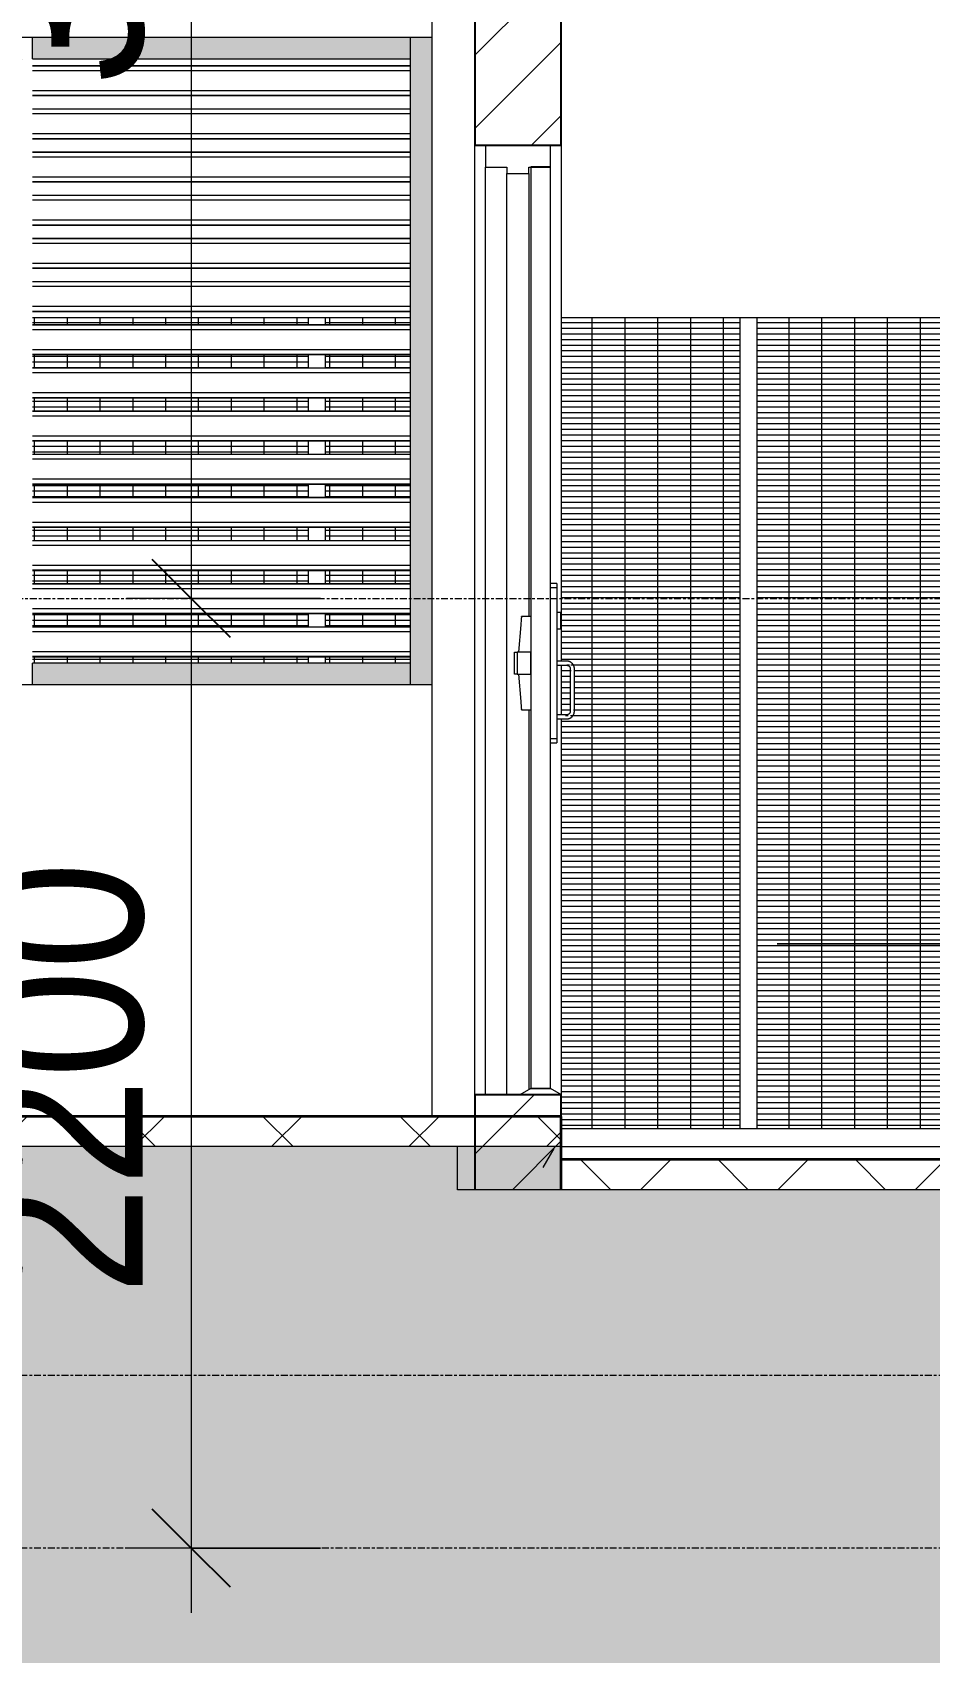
# Model space of a CAD drawing. Header units: millimetres. Extents: x 1240 to 198004, y -7796 to 35300.
# Drawn here: x 13163 to 15242, y -242 to 3511 of the extents above; entities that cross this region are included whole.
import ezdxf

# ---------------------------------------------------------------- set-up
doc = ezdxf.new("R2010")
doc.units = ezdxf.units.MM
doc.linetypes.add('Centre', pattern=[31.75, 6.35, -4.7625, 15.875, -4.7625])
doc.linetypes.add('Dash', pattern=[6, 3, -3])
for name, color, linetype, lineweight in [('A-ANNO-DIMS', 211, 'Continuous', 9), ('A-ANNO-DIMS-150', 211, 'Continuous', 9), ('A-DETL-GENF-3', 9, 'Continuous', 9), ('A-DETL-THIN', 151, 'Continuous', 9), ('A-DOOR', 31, 'Continuous', 9), ('A-DOOR-1', 31, 'Continuous', 18), ('A-DOOR-FRAM', 31, 'Continuous', 9), ('A-DOOR-FRAM-1', 31, 'Continuous', 18), ('A-FLOR-3', 192, 'Continuous', 35), ('A-FLOR-HRAL', 11, 'Continuous', 9), ('A-FLOR-LEVL-2', 51, 'Centre', 9), ('A-FLOR-MCUT', 51, 'Continuous', 9), ('A-FLOR-PATT-3', 8, 'Continuous', 9), ('A-GLAZ-CWMG', 51, 'Continuous', 9), ('A-WALL', 113, 'Continuous', 9), ('A-WALL-1', 113, 'Continuous', 25), ('A-WALL-PATT-4', 111, 'Continuous', 9), ('C-PRKG', 70, 'Continuous', 9), ('C-PRKG-HDLN', 70, 'Dash', 9), ('S-COLS', 52, 'Continuous', 9)]:
    doc.layers.add(name, color=color, linetype=linetype, lineweight=lineweight)
doc.styles.add('UTM Avo', font='', dxfattribs={"width": 0.9, "height": 375})
doc.styles.get('UTM Avo').set_extended_font_data('UTM Avo')
doc.dimstyles.new('1_Dim_chi_tiet_2_5', dxfattribs={"dimscale": 304.8, "dimtxt": 374.737856, "dimasz": 0.590551, "dimexe": 0.492126, "dimexo": 0.0625, "dimgap": 0.049213, "dimtad": 1, "dimdec": 0, "dimrnd": 5, "dimzin": 0, "dimdsep": 46, "dimtxsty": 'UTM Avo', "dimblk1": 'OBLIQUE', "dimblk2": 'OBLIQUE', "dimsah": 1, "dimcen": 0.09, "dimdle": 0.492126, "dimazin": 0, "dimtfac": 1, "dimtdec": 4, "dimtix": 1, "dimtmove": 0, "dimatfit": 3, "dimfxl": 0.984252, "dimfxlon": 1, "dimtvp": 1, "dimtolj": 1, "dimtzin": 0, "dimarcsym": 2})
pattern_1 = [(45, (377.74, 0), (-159.099, 159.099), []), (135, (377.74, 0), (-159.099, -159.099), [])]

# ---------------------------------------------------------------- blocks, each defined once
blk = doc.blocks.new('BAI XE PCCC - BAI XE PCCC-V44-TKCS_MẶT ĐỨNG NỘI KHU 1')
at = {"layer": 'C-PRKG'}
for p, q in [((20888.2, 1400), (14888.2, 1400)), ((14888.2, 1400), (20888.2, 1400))]:
    blk.add_line(p, q, dxfattribs=at)
at = {"layer": 'C-PRKG-HDLN'}
blk.add_line((20888.2, 1400), (14888.2, 1400), dxfattribs=at)
blk.add_line((20888.2, 1400), (14888.2, 1400), dxfattribs=at)
blk = doc.blocks.new('NBS_CLDPhysicalSecuritySystems_MtlMeshPnlFncngSym_CLDModsecSecurusS3_InfillPanel - NBS_CLDPhysicalSecuritySystems_MtlMeshPnlFncngSym_CLDModsecSecurusS2_InfillPanel-V128-TKCS_MẶT ĐỨNG NỘI KHU 1')
at = {"layer": 'A-FLOR-HRAL'}
h = blk.add_hatch(dxfattribs=at)
h.set_pattern_fill('FP_15', color=256, style=0, pattern_type=2)
h.set_pattern_definition([(0, (16056.337, 850), (0, 13), []), (90, (16056.34, 850), (-76, 5e-15), [])])
h.paths.add_polyline_path([(15897.2, 971), (16056.3, 971), (16056.3, 2850), (15842.3, 2850), (15842.3, 971)])
h.paths.add_polyline_path([(14928.5, 971), (15802.3, 971), (15802.3, 2850), (14842.3, 2850), (14842.3, 971)])
h.paths.add_polyline_path([(14388.2, 971), (14802.3, 971), (14802.3, 2850), (14388.2, 2850), (14388.2, 2054.3), (14401.3, 2053), (14401.3, 2051.2), (14412, 2045.1), (14417, 2037.3), (14418.7, 2037.3), (14417, 1938.5), (14415.2, 1938.5), (14409.5, 1928), (14401.3, 1922.8), (14401.3, 1921.5), (14388.2, 1921.5), (14388.2, 1000)])
h.paths.add_polyline_path([(14401.3, 1927), (14410.3, 1932.4), (14411.1, 1938.5), (14409.4, 1938.5), (14411.1, 2037.3), (14412.8, 2037.3), (14407.4, 2046.3), (14401.3, 2047), (14401.3, 2045.7), (14388.2, 2045.4), (14388.2, 1930.1), (14401.3, 1928.7), (14401.3, 1927.9)])
h.paths.add_polyline_path([(13163.2, 2050), (13802.3, 2050), (13802.3, 2064.8), (13163.2, 2064.8)])
h.paths.add_polyline_path([(12506.6, 2050), (12802.3, 2050), (12802.3, 2064.8), (12256.3, 2064.8), (12256.3, 2050)])
h.paths.add_polyline_path([(14038.2, 2050), (14038.2, 2064.8), (13842.3, 2064.8), (13842.3, 2050)])
h.paths.add_polyline_path([(13113.2, 2050), (13113.2, 2064.8), (12842.3, 2064.8), (12842.3, 2050)])
h.paths.add_polyline_path([(13475.3, 2134.3), (13802.3, 2134.3), (13802.3, 2164.8), (13163.2, 2164.8), (13163.2, 2134.3)])
h.paths.add_polyline_path([(14038.2, 2134.3), (14038.2, 2164.8), (13842.3, 2164.8), (13842.3, 2134.3)])
h.paths.add_polyline_path([(13113.2, 2134.3), (13113.2, 2164.8), (12842.3, 2164.8), (12842.3, 2134.3)])
h.paths.add_polyline_path([(12506.6, 2134.3), (12802.3, 2134.3), (12802.3, 2164.8), (12256.3, 2164.8), (12256.3, 2134.3)])
h.paths.add_polyline_path([(13475.3, 2234.3), (13802.3, 2234.3), (13802.3, 2264.8), (13163.2, 2264.8), (13163.2, 2234.3)])
h.paths.add_polyline_path([(12256.3, 2234.3), (12802.3, 2234.3), (12802.3, 2264.8), (12256.3, 2264.8)])
h.paths.add_polyline_path([(13842.3, 2234.3), (14038.2, 2234.3), (14038.2, 2264.8), (13842.3, 2264.8)])
h.paths.add_polyline_path([(13113.2, 2234.3), (13113.2, 2264.8), (12842.3, 2264.8), (12842.3, 2234.3)])
h.paths.add_polyline_path([(13802.3, 2334.3), (13802.3, 2364.8), (13163.2, 2364.8), (13163.2, 2334.3), (13798.2, 2334.3)])
h.paths.add_polyline_path([(12802.3, 2334.3), (12802.3, 2364.8), (12256.3, 2364.8), (12256.3, 2334.3), (12506.6, 2334.3)])
h.paths.add_polyline_path([(13113.2, 2334.3), (13113.2, 2364.8), (12842.3, 2364.8), (12842.3, 2334.3)])
h.paths.add_polyline_path([(14038.2, 2334.3), (14038.2, 2364.8), (13842.3, 2364.8), (13842.3, 2334.3), (13959.7, 2334.3)])
h.paths.add_polyline_path([(13798.2, 2434.3), (13802.3, 2434.3), (13802.3, 2464.8), (13163.2, 2464.8), (13163.2, 2434.3), (13475.3, 2434.3)])
h.paths.add_polyline_path([(12802.3, 2434.3), (12802.3, 2464.8), (12256.3, 2464.8), (12256.3, 2434.3), (12506.6, 2434.3)])
h.paths.add_polyline_path([(13842.3, 2434.3), (14038.2, 2434.3), (14038.2, 2464.8), (13842.3, 2464.8)])
h.paths.add_polyline_path([(12842.3, 2434.3), (13113.2, 2434.3), (13113.2, 2464.8), (12842.3, 2464.8)])
h.paths.add_polyline_path([(12802.3, 2534.3), (12802.3, 2564.8), (12256.3, 2564.8), (12256.3, 2534.3), (12506.6, 2534.3)])
h.paths.add_polyline_path([(13798.2, 2534.3), (13802.3, 2534.3), (13802.3, 2564.8), (13163.2, 2564.8), (13163.2, 2534.3), (13475.3, 2534.3)])
h.paths.add_polyline_path([(12842.3, 2534.3), (13113.2, 2534.3), (13113.2, 2564.8), (12842.3, 2564.8)])
h.paths.add_polyline_path([(14038.2, 2534.3), (14038.2, 2564.8), (13842.3, 2564.8), (13842.3, 2534.3), (13959.7, 2534.3)])
h.paths.add_polyline_path([(13798.2, 2634.3), (13802.3, 2634.3), (13802.3, 2664.8), (13163.2, 2664.8), (13163.2, 2634.3), (13475.3, 2634.3)])
h.paths.add_polyline_path([(12802.3, 2634.3), (12802.3, 2664.8), (12256.3, 2664.8), (12256.3, 2634.3), (12506.6, 2634.3)])
h.paths.add_polyline_path([(13842.3, 2634.3), (14038.2, 2634.3), (14038.2, 2664.8), (13842.3, 2664.8)])
h.paths.add_polyline_path([(13113.2, 2634.3), (13113.2, 2664.8), (12842.3, 2664.8), (12842.3, 2634.3)])
h.paths.add_polyline_path([(13798.2, 2734.3), (13802.3, 2734.3), (13802.3, 2764.8), (13163.2, 2764.8), (13163.2, 2734.3), (13475.3, 2734.3)])
h.paths.add_polyline_path([(12506.6, 2734.3), (12802.3, 2734.3), (12802.3, 2764.8), (12256.3, 2764.8), (12256.3, 2734.3)])
h.paths.add_polyline_path([(13113.2, 2734.3), (13113.2, 2764.8), (12842.3, 2764.8), (12842.3, 2734.3)])
h.paths.add_polyline_path([(13842.3, 2734.3), (14038.2, 2734.3), (14038.2, 2764.8), (13842.3, 2764.8)])
h.paths.add_polyline_path([(12506.6, 2834.3), (12802.3, 2834.3), (12802.3, 2850), (12256.3, 2850), (12256.3, 2834.3)])
h.paths.add_polyline_path([(14038.2, 2834.3), (14038.2, 2850), (13842.3, 2850), (13842.3, 2834.3), (13959.7, 2834.3)])
h.paths.add_polyline_path([(12842.3, 2834.3), (13113.2, 2834.3), (13113.2, 2850), (12842.3, 2850)])
h.paths.add_polyline_path([(13802.3, 2834.3), (13802.3, 2850), (13163.2, 2850), (13163.2, 2834.3), (13798.2, 2834.3)])
for p, q in [((12802.5, 2850), (12256.3, 2850)), ((12802.3, 2850), (12802.3, 2834.2)), ((12806.3, 2850), (12802.3, 2850)), ((12838.3, 2850), (12806.3, 2850)), ((12842.3, 2850), (12838.3, 2850)), ((13113.2, 2850), (12842.2, 2850)), ((12842.3, 2834.2), (12842.3, 2850)), ((13802.5, 2850), (13163.2, 2850)), ((13802.3, 2850), (13802.3, 2834.2)), ((13806.3, 2850), (13802.3, 2850)), ((13838.3, 2850), (13806.3, 2850)), ((13842.3, 2850), (13838.3, 2850)), ((14038.2, 2850), (13842.2, 2850)), ((13842.3, 2834.2), (13842.3, 2850)), ((14802.5, 2850), (14388.2, 2850)), ((14802.3, 2850), (14802.3, 971)), ((14806.3, 2850), (14802.3, 2850)), ((14838.3, 2850), (14806.3, 2850)), ((14842.3, 2850), (14838.3, 2850)), ((15802.5, 2850), (14842.2, 2850)), ((14842.3, 971), (14842.3, 2850)), ((15802.3, 2850), (15802.3, 971)), ((15806.3, 2850), (15802.3, 2850)), ((15838.3, 2850), (15806.3, 2850)), ((15842.3, 2850), (15838.3, 2850)), ((16056.3, 2850), (15842.2, 2850)), ((15842.3, 971), (15842.3, 2850)), ((12802.3, 2764.8), (12802.3, 2734.2)), ((12842.3, 2734.2), (12842.3, 2764.8)), ((13802.3, 2764.8), (13802.3, 2734.2)), ((13842.3, 2734.2), (13842.3, 2764.8)), ((12802.3, 2664.8), (12802.3, 2634.2)), ((12842.3, 2634.2), (12842.3, 2664.8)), ((13802.3, 2664.8), (13802.3, 2634.2)), ((13842.3, 2634.2), (13842.3, 2664.8)), ((12802.3, 2564.8), (12802.3, 2534.2)), ((12842.3, 2534.2), (12842.3, 2564.8)), ((13802.3, 2564.8), (13802.3, 2534.2)), ((13842.3, 2534.2), (13842.3, 2564.8)), ((12802.3, 2464.8), (12802.3, 2434.2)), ((12842.3, 2434.2), (12842.3, 2464.8)), ((13802.3, 2464.8), (13802.3, 2434.2)), ((13842.3, 2434.2), (13842.3, 2464.8)), ((12802.3, 2364.8), (12802.3, 2334.2)), ((12842.3, 2334.2), (12842.3, 2364.8)), ((13802.3, 2364.8), (13802.3, 2334.2)), ((13842.3, 2334.2), (13842.3, 2364.8)), ((12802.3, 2264.8), (12802.3, 2234.2)), ((12842.3, 2234.2), (12842.3, 2264.8)), ((13802.3, 2264.8), (13802.3, 2234.2)), ((13842.3, 2234.2), (13842.3, 2264.8)), ((12802.3, 2164.8), (12802.3, 2134.2)), ((12842.3, 2134.2), (12842.3, 2164.8)), ((13802.3, 2164.8), (13802.3, 2134.2)), ((13842.3, 2134.2), (13842.3, 2164.8)), ((12802.3, 2064.8), (12802.3, 2050)), ((12842.3, 2050), (12842.3, 2064.8)), ((13802.3, 2064.8), (13802.3, 2050)), ((13842.3, 2050), (13842.3, 2064.8)), ((16056.3, 971), (14388.2, 971)), ((14806.3, 971), (14802.5, 971)), ((14838.3, 971), (14806.3, 971)), ((14842.2, 971), (14838.3, 971)), ((15806.3, 971), (15802.5, 971)), ((15838.3, 971), (15806.3, 971)), ((15842.2, 971), (15838.3, 971)), ((14388.2, 930), (16056.3, 930))]:
    blk.add_line(p, q, dxfattribs=at)
blk = doc.blocks.new('FD_06 - FD_06_EI60-1600x2200_CỬA ĐI 02 CÁNH PANEL THÉP-602137-TKCS_MẶT ĐỨNG NỘI KHU 1')
at = {"layer": 'A-DOOR'}
for p, q in [((14378.2, 2234.4), (14363.2, 2234.4)), ((14363.2, 2225), (14378.2, 2225)), ((14378.2, 2234.4), (14378.2, 2225)), ((14378.2, 2225), (14378.2, 1875)), ((14296.1, 2157.5), (14296.2, 2158)), ((14296.2, 2158), (14296.1, 2157.5)), ((14296.1, 2157.5), (14296.2, 2158)), ((14318.2, 2158), (14296.2, 2158)), ((14318.2, 2158), (14296.2, 2158)), ((14387, 2167.8), (14378.2, 2167.8)), ((14387, 2167.2), (14387, 2148.8)), ((14387, 2148.8), (14387, 2130.4)), ((14294.7, 2138.9), (14289.7, 2075.4)), ((14378.2, 2129.8), (14387, 2129.8)), ((14280.1, 2024.6), (14280.1, 2075.4)), ((14280.1, 2075.4), (14286.5, 2075.4)), ((14286.5, 2075.4), (14286.5, 2024.6)), ((14318.2, 2075.4), (14286.5, 2075.4)), ((14318.2, 2024.6), (14318.2, 2075.4)), ((14401.3, 2054.8), (14378.2, 2054.8)), ((14401.3, 2054.8), (14378.2, 2054.8)), ((14378.2, 2045.2), (14401.3, 2045.2)), ((14378.2, 2045.2), (14401.3, 2045.2)), ((14409.3, 2037.3), (14409.3, 1938.5)), ((14409.3, 2037.3), (14409.3, 1938.5)), ((14418.8, 1938.5), (14418.8, 2037.3)), ((14418.8, 1938.5), (14418.8, 2037.3)), ((14286.5, 2024.6), (14280.1, 2024.6)), ((14286.5, 2024.6), (14318.2, 2024.6)), ((14289.7, 2024.6), (14294.7, 1961.1)), ((14296.2, 1942.1), (14296.1, 1942.5)), ((14296.1, 1942.5), (14296.2, 1942.1)), ((14296.2, 1942.1), (14296.1, 1942.5)), ((14296.2, 1942.1), (14318.2, 1942.1)), ((14296.2, 1942.1), (14318.2, 1942.1)), ((14401.3, 1930.6), (14378.2, 1930.6)), ((14401.3, 1930.6), (14378.2, 1930.6)), ((14378.2, 1921), (14401.3, 1921)), ((14378.2, 1921), (14401.3, 1921)), ((14378.2, 1875), (14363.2, 1875)), ((14363.2, 1865.6), (14378.2, 1865.6)), ((14378.2, 1875), (14378.2, 1865.6)), ((14318.2, 1065), (14292.8, 1050)), ((14363.2, 1065), (14318.2, 1065)), ((14388.6, 1050), (14363.2, 1065)), ((14292.8, 1050), (14388.6, 1050))]:
    blk.add_line(p, q, dxfattribs=at)
at = {"layer": 'A-DOOR', "flags": 128}
for points in [[(14296.2, 2158), (14296.1, 2157.5), (14296, 2156.1), (14295.8, 2153.8), (14295.6, 2150.8), (14295.3, 2147.2), (14295, 2143.1), (14294.7, 2138.9)], [(14418.8, 2037.3), (14418.8, 2038), (14418.7, 2038.7), (14418.7, 2039.4), (14418.6, 2040.1), (14418.4, 2040.8), (14418.3, 2041.5), (14418.1, 2042.1), (14417.9, 2042.8), (14417.7, 2043.5), (14417.4, 2044.1), (14417.1, 2044.7), (14416.8, 2045.4), (14416.5, 2046), (14416.1, 2046.6), (14415.7, 2047.2), (14415.3, 2047.7), (14414.9, 2048.3), (14414.5, 2048.8), (14414, 2049.3), (14413.5, 2049.8), (14413, 2050.3), (14412.5, 2050.8), (14411.9, 2051.2), (14411.3, 2051.6), (14410.8, 2052), (14410.2, 2052.4), (14409.6, 2052.7), (14408.9, 2053), (14408.3, 2053.3), (14407.7, 2053.6), (14407, 2053.8), (14406.3, 2054), (14405.7, 2054.2), (14405, 2054.4), (14404.3, 2054.5), (14403.6, 2054.6), (14402.9, 2054.7), (14402.2, 2054.7), (14401.5, 2054.8), (14401.3, 2054.8)], [(14418.8, 2037.3), (14418.8, 2038), (14418.7, 2038.7), (14418.7, 2039.4), (14418.6, 2040.1), (14418.4, 2040.8), (14418.3, 2041.5), (14418.1, 2042.1), (14417.9, 2042.8), (14417.7, 2043.5), (14417.4, 2044.1), (14417.1, 2044.7), (14416.8, 2045.4), (14416.5, 2046), (14416.1, 2046.6), (14415.7, 2047.2), (14415.3, 2047.7), (14414.9, 2048.3), (14414.5, 2048.8), (14414, 2049.3), (14413.5, 2049.8), (14413, 2050.3), (14412.5, 2050.8), (14411.9, 2051.2), (14411.3, 2051.6), (14410.8, 2052), (14410.2, 2052.4), (14409.6, 2052.7), (14408.9, 2053), (14408.3, 2053.3), (14407.7, 2053.6), (14407, 2053.8), (14406.3, 2054), (14405.7, 2054.2), (14405, 2054.4), (14404.3, 2054.5), (14403.6, 2054.6), (14402.9, 2054.7), (14402.2, 2054.7), (14401.5, 2054.8), (14401.3, 2054.8)], [(14401.3, 2045.2), (14401.6, 2045.2), (14402, 2045.2), (14402.3, 2045.2), (14402.6, 2045.1), (14402.9, 2045.1), (14403.2, 2045), (14403.5, 2044.9), (14403.8, 2044.8), (14404.1, 2044.7), (14404.4, 2044.6), (14404.7, 2044.5), (14405, 2044.3), (14405.3, 2044.2), (14405.5, 2044), (14405.8, 2043.9), (14406.1, 2043.7), (14406.3, 2043.5), (14406.6, 2043.3), (14406.8, 2043.1), (14407, 2042.8), (14407.2, 2042.6), (14407.4, 2042.4), (14407.6, 2042.1), (14407.8, 2041.9), (14408, 2041.6), (14408.2, 2041.3), (14408.3, 2041), (14408.5, 2040.8), (14408.6, 2040.5), (14408.7, 2040.2), (14408.8, 2039.9), (14408.9, 2039.6), (14409, 2039.3), (14409.1, 2039), (14409.2, 2038.6), (14409.2, 2038.3), (14409.2, 2038), (14409.3, 2037.7), (14409.3, 2037.4), (14409.3, 2037.3)], [(14401.3, 2045.2), (14401.6, 2045.2), (14402, 2045.2), (14402.3, 2045.2), (14402.6, 2045.1), (14402.9, 2045.1), (14403.2, 2045), (14403.5, 2044.9), (14403.8, 2044.8), (14404.1, 2044.7), (14404.4, 2044.6), (14404.7, 2044.5), (14405, 2044.3), (14405.3, 2044.2), (14405.5, 2044), (14405.8, 2043.9), (14406.1, 2043.7), (14406.3, 2043.5), (14406.6, 2043.3), (14406.8, 2043.1), (14407, 2042.8), (14407.2, 2042.6), (14407.4, 2042.4), (14407.6, 2042.1), (14407.8, 2041.9), (14408, 2041.6), (14408.2, 2041.3), (14408.3, 2041), (14408.5, 2040.8), (14408.6, 2040.5), (14408.7, 2040.2), (14408.8, 2039.9), (14408.9, 2039.6), (14409, 2039.3), (14409.1, 2039), (14409.2, 2038.6), (14409.2, 2038.3), (14409.2, 2038), (14409.3, 2037.7), (14409.3, 2037.4), (14409.3, 2037.3)], [(14294.7, 1961.1), (14295, 1956.9), (14295.3, 1952.8), (14295.6, 1949.2), (14295.8, 1946.2), (14296, 1943.9), (14296.1, 1942.5), (14296.2, 1942.1)], [(14409.3, 1938.5), (14409.3, 1938.2), (14409.2, 1937.9), (14409.2, 1937.5), (14409.2, 1937.2), (14409.1, 1936.9), (14409, 1936.6), (14409, 1936.3), (14408.9, 1936), (14408.8, 1935.7), (14408.6, 1935.4), (14408.5, 1935.1), (14408.4, 1934.8), (14408.2, 1934.6), (14408.1, 1934.3), (14407.9, 1934), (14407.7, 1933.8), (14407.5, 1933.5), (14407.3, 1933.3), (14407.1, 1933), (14406.9, 1932.8), (14406.6, 1932.6), (14406.4, 1932.4), (14406.1, 1932.2), (14405.9, 1932), (14405.6, 1931.8), (14405.3, 1931.7), (14405.1, 1931.5), (14404.8, 1931.4), (14404.5, 1931.2), (14404.2, 1931.1), (14403.9, 1931), (14403.6, 1930.9), (14403.3, 1930.8), (14403, 1930.7), (14402.7, 1930.7), (14402.4, 1930.6), (14402, 1930.6), (14401.7, 1930.6), (14401.4, 1930.6), (14401.3, 1930.6)], [(14401.3, 1921), (14402, 1921.1), (14402.7, 1921.1), (14403.4, 1921.2), (14404.1, 1921.3), (14404.8, 1921.4), (14405.5, 1921.5), (14406.2, 1921.7), (14406.8, 1921.9), (14407.5, 1922.2), (14408.1, 1922.4), (14408.8, 1922.7), (14409.4, 1923), (14410, 1923.3), (14410.6, 1923.7), (14411.2, 1924.1), (14411.8, 1924.5), (14412.3, 1924.9), (14412.8, 1925.4), (14413.4, 1925.8), (14413.9, 1926.3), (14414.3, 1926.8), (14414.8, 1927.4), (14415.2, 1927.9), (14415.6, 1928.5), (14416, 1929.1), (14416.4, 1929.7), (14416.7, 1930.3), (14417, 1930.9), (14417.3, 1931.5), (14417.6, 1932.2), (14417.8, 1932.8), (14418.1, 1933.5), (14418.2, 1934.2), (14418.4, 1934.8), (14418.5, 1935.5), (14418.6, 1936.2), (14418.7, 1936.9), (14418.8, 1937.6), (14418.8, 1938.3), (14418.8, 1938.5)], [(14409.3, 1938.5), (14409.3, 1938.2), (14409.2, 1937.9), (14409.2, 1937.5), (14409.2, 1937.2), (14409.1, 1936.9), (14409, 1936.6), (14409, 1936.3), (14408.9, 1936), (14408.8, 1935.7), (14408.6, 1935.4), (14408.5, 1935.1), (14408.4, 1934.8), (14408.2, 1934.6), (14408.1, 1934.3), (14407.9, 1934), (14407.7, 1933.8), (14407.5, 1933.5), (14407.3, 1933.3), (14407.1, 1933), (14406.9, 1932.8), (14406.6, 1932.6), (14406.4, 1932.4), (14406.1, 1932.2), (14405.9, 1932), (14405.6, 1931.8), (14405.3, 1931.7), (14405.1, 1931.5), (14404.8, 1931.4), (14404.5, 1931.2), (14404.2, 1931.1), (14403.9, 1931), (14403.6, 1930.9), (14403.3, 1930.8), (14403, 1930.7), (14402.7, 1930.7), (14402.4, 1930.6), (14402, 1930.6), (14401.7, 1930.6), (14401.4, 1930.6), (14401.3, 1930.6)], [(14401.3, 1921), (14402, 1921.1), (14402.7, 1921.1), (14403.4, 1921.2), (14404.1, 1921.3), (14404.8, 1921.4), (14405.5, 1921.5), (14406.2, 1921.7), (14406.8, 1921.9), (14407.5, 1922.2), (14408.1, 1922.4), (14408.8, 1922.7), (14409.4, 1923), (14410, 1923.3), (14410.6, 1923.7), (14411.2, 1924.1), (14411.8, 1924.5), (14412.3, 1924.9), (14412.8, 1925.4), (14413.4, 1925.8), (14413.9, 1926.3), (14414.3, 1926.8), (14414.8, 1927.4), (14415.2, 1927.9), (14415.6, 1928.5), (14416, 1929.1), (14416.4, 1929.7), (14416.7, 1930.3), (14417, 1930.9), (14417.3, 1931.5), (14417.6, 1932.2), (14417.8, 1932.8), (14418.1, 1933.5), (14418.2, 1934.2), (14418.4, 1934.8), (14418.5, 1935.5), (14418.6, 1936.2), (14418.7, 1936.9), (14418.8, 1937.6), (14418.8, 1938.3), (14418.8, 1938.5)]]:
    blk.add_lwpolyline(points, dxfattribs=at)
at = {"layer": 'A-DOOR-1'}
for p, q in [((14318.2, 3200), (14318.2, 1065)), ((14363.2, 3200), (14318.2, 3200)), ((14363.2, 1065), (14363.2, 3200)), ((14318.2, 1065), (14363.2, 1065))]:
    blk.add_line(p, q, dxfattribs=at)
at = {"layer": 'A-DOOR-FRAM'}
for p, q in [((14213.2, 1050), (14213.2, 3199.2)), ((14262.4, 1050), (14262.4, 3184.1)), ((14313.5, 3184.1), (14313.5, 2157.8)), ((14313.5, 1942.2), (14313.5, 1062.2))]:
    blk.add_line(p, q, dxfattribs=at)
at = {"layer": 'A-DOOR-FRAM-1'}
for p, q in [((14363.2, 3250), (14213.2, 3250)), ((14213.2, 3250), (14213.2, 3199.2)), ((14363.2, 3199.2), (14363.2, 3250)), ((14213.2, 3199.2), (14262.4, 3199.2)), ((14262.4, 3199.2), (14262.4, 3184.1)), ((14313.5, 3184.1), (14313.5, 3199.2)), ((14313.5, 3199.2), (14363.2, 3199.2)), ((14262.4, 3184.1), (14313.5, 3184.1))]:
    blk.add_line(p, q, dxfattribs=at)
blk = doc.blocks.new('Rectangular Mullion - 50 x 100mm-2333346-TKCS_MẶT ĐỨNG NỘI KHU 1')
at = {"layer": 'A-GLAZ-CWMG'}
blk.add_hatch(color=256, dxfattribs=at).paths.add_polyline_path([(13475.3, 3450), (14038.2, 3450), (14038.2, 3500), (13163.2, 3500), (13163.2, 3450)])
for p, q in [((13163.2, 3450), (13163.2, 3500)), ((14038.2, 3500), (14038.2, 3450)), ((13163.2, 3450), (14038.2, 3450))]:
    blk.add_line(p, q, dxfattribs=at)
blk = doc.blocks.new('Rectangular Mullion - 50 x 100mm-2333207-TKCS_MẶT ĐỨNG NỘI KHU 1')
at = {"layer": 'A-GLAZ-CWMG'}
blk.add_hatch(color=256, dxfattribs=at).paths.add_polyline_path([(14088.2, 2000), (14088.2, 2100), (14038.2, 2100), (14038.2, 2000)])
blk.add_line((14038.2, 2100), (14038.2, 2000), dxfattribs=at)
blk = doc.blocks.new('Rectangular Mullion - 50 x 100mm-2333208-TKCS_MẶT ĐỨNG NỘI KHU 1')
at = {"layer": 'A-GLAZ-CWMG'}
blk.add_hatch(color=256, dxfattribs=at).paths.add_polyline_path([(14088.2, 2100), (14088.2, 2200), (14038.2, 2200), (14038.2, 2100)])
blk.add_line((14038.2, 2200), (14038.2, 2100), dxfattribs=at)
blk = doc.blocks.new('Rectangular Mullion - 50 x 100mm-2333209-TKCS_MẶT ĐỨNG NỘI KHU 1')
at = {"layer": 'A-GLAZ-CWMG'}
blk.add_hatch(color=256, dxfattribs=at).paths.add_polyline_path([(14088.2, 3400), (14088.2, 3500), (14038.2, 3500), (14038.2, 3400)])
blk.add_line((14038.2, 3500), (14038.2, 3400), dxfattribs=at)
blk = doc.blocks.new('Rectangular Mullion - 50 x 100mm-2333348-TKCS_MẶT ĐỨNG NỘI KHU 1')
at = {"layer": 'A-GLAZ-CWMG'}
blk.add_hatch(color=256, dxfattribs=at).paths.add_polyline_path([(8238.2, 2000), (9113.2, 2000), (9113.2, 2050), (8238.2, 2050)])
for p, q in [((8238.2, 2000), (8238.2, 2050)), ((9113.2, 2050), (8238.2, 2050)), ((9113.2, 2050), (9113.2, 2000))]:
    blk.add_line(p, q, dxfattribs=at)
blk = doc.blocks.new('Rectangular Mullion - MULLION LA SACH-2333350-TKCS_MẶT ĐỨNG NỘI KHU 1')
at = {"layer": 'A-GLAZ-CWMG'}
for p, q in [((8238.2, 2134.3), (9113.2, 2134.3)), ((8238.2, 2134.2), (9113.2, 2134.2)), ((8238.2, 2123.1), (9113.2, 2123.1)), ((9113.2, 2076.1), (8238.2, 2076.1)), ((8238.2, 2065.9), (9113.2, 2065.9)), ((8238.2, 2065.8), (9113.2, 2065.8)), ((8238.2, 2064.8), (9113.2, 2064.8))]:
    blk.add_line(p, q, dxfattribs=at)
blk = doc.blocks.new('DIMBLOCK22-TKCS_MẶT ĐỨNG NỘI KHU 1')
at = {"layer": 'A-ANNO-DIMS-150', "lineweight": 25}
for p, q in [((13531, 5600), (13441, 5690)), ((13531, 5600), (13621, 5510)), ((13531, 2200), (13441, 2290)), ((13531, 2200), (13621, 2110))]:
    blk.add_line(p, q, dxfattribs=at)
at = {"layer": 'A-ANNO-DIMS-150'}
for p, q in [((13831, 5600), (13381, 5600)), ((13531, 5600), (13531, 2200)), ((13531, 5600), (13831, 5600)), ((13831, 2200), (13381, 2200)), ((13531, 2200), (13831, 2200))]:
    blk.add_line(p, q, dxfattribs=at)
at = {"layer": 'A-ANNO-DIMS-150', "color": 0, "insert": (13043.8, 3386.5), "char_height": 375, "width": 1232.471, "attachment_point": 1, "rotation": 90, "line_spacing_factor": 1.110334, "style": 'UTM Avo'}
blk.add_mtext('3400', dxfattribs=at)
blk = doc.blocks.new('_Oblique')
at = {"color": 0, "linetype": 'ByBlock', "lineweight": -2}
blk.add_line((-0.5, -0.5), (0.5, 0.5), dxfattribs=at)
blk = doc.blocks.new('DIMBLOCK23-TKCS_MẶT ĐỨNG NỘI KHU 1')
at = {"layer": 'A-ANNO-DIMS-150', "lineweight": 25}
for p, q in [((13531, 2200), (13441, 2290)), ((13531, 2200), (13621, 2110)), ((13531, 0), (13441, 90)), ((13531, 0), (13621, -90))]:
    blk.add_line(p, q, dxfattribs=at)
at = {"layer": 'A-ANNO-DIMS-150'}
for p, q in [((13831, 2200), (13381, 2200)), ((13531, 2200), (13531, -150)), ((13531, 2200), (13831, 2200)), ((13831, 0), (13381, 0)), ((13531, 0), (13831, 0))]:
    blk.add_line(p, q, dxfattribs=at)
at = {"layer": 'A-ANNO-DIMS-150', "color": 0, "insert": (13043.8, 586.5), "char_height": 375, "width": 1232.471, "attachment_point": 1, "rotation": 90, "line_spacing_factor": 1.110334, "style": 'UTM Avo'}
blk.add_mtext('2200', dxfattribs=at)

msp = doc.modelspace()

# ---------------------------------------------------------------- hatches: boundary and pattern name
at = {"layer": 'A-DETL-GENF-3'}
h = msp.add_hatch(dxfattribs=at)
h.set_pattern_fill('FP_34', color=256, style=0, pattern_type=2)
h.set_pattern_definition([(0, (377.74, 0), (725.805, 725.805), [725.805, -725.805]), (0, (377.74, 272.2), (725.805, 725.805), [725.805, -725.805]), (0, (377.74, 544.35), (725.805, 725.805), [725.805, -725.805]), (90, (468.5, 635.1), (-725.805, 725.805), [725.805, -725.805]), (90, (740.64, 635.1), (-725.805, 725.805), [725.805, -725.805]), (90, (1012.8, 635.1), (-725.805, 725.805), [725.805, -725.805])])
h.paths.add_polyline_path([(8827.8, -3804.4), (87747, -3804.4), (87747, -201.6), (84415.2, -100), (84118.2, -100), (84118.2, 250), (81718.2, 250), (81718.2, -100), (81418.2, -100), (81418.2, 105.1), (75434.7, 330), (70309.3, 380), (69335.3, 380), (69335.3, 630), (61387.5, 630), (58586.3, 830), (47586.3, 830), (44536.9, 912.9), (44536.9, -2750), (44136.9, -2750), (44136.9, -2350), (40235.6, -2350), (40235.6, -2750), (39835.7, -2750), (39835.7, -2350), (33536.9, -2350), (33536.9, -2750), (33136.9, -2750), (33136.9, -2350), (28636.9, -2350), (28636.9, -2750), (28435.3, -2750), (28435.3, -2350), (23639, -2350), (23639, -2750), (23235.4, -2750), (23235.4, 900), (20988.2, 900), (20988.2, 830), (14148.2, 830), (14148.2, 930), (8088.2, 930), (8088.2, 500), (5079.4, 500), (5079.4, -3804.4), (5349.5, -3804.4)])
at = {"layer": 'A-FLOR-PATT-3'}
h = msp.add_hatch(dxfattribs=at)
h.set_pattern_fill('FP_6', color=256, style=0, pattern_type=2)
h.set_pattern_definition(pattern_1)
h.paths.add_polyline_path([(12829.5, 930), (14388.2, 930), (14388.2, 1000), (7888.2, 1000), (7888.2, 930), (12506.6, 930)])
h = msp.add_hatch(dxfattribs=at)
h.set_pattern_fill('FP_3', color=256, style=0, pattern_type=2)
h.set_pattern_definition([(0, (377.74, 0), (609.6, 152.4), [50.292, -406.908, 50.292, -406.908, -2438.4]), (0, (377.74, 0), (609.6, 152.4), [-914.4, 50.292, -864.108, 50.292, -406.908, -1066.8]), (0, (377.74, 0), (609.6, 152.4), [-2286, 50.292, -254.508, 50.292, -711.708]), (120, (606.34, 76.2), (-436.7823, 451.7291), [50.292, -406.908, 50.292, -406.908, -2438.4]), (120, (606.34, 76.2), (-436.7823, 451.7291), [-914.4, 50.292, -864.108, 50.292, -406.908, -1066.8]), (120, (606.34, 76.2), (-436.7823, 451.7291), [-2286, 50.292, -254.508, 50.292, -711.708]), (240, (682.54, 381), (-172.8177, -604.1291), [50.292, -406.908, 50.292, -406.908, -2438.4]), (240, (682.54, 381), (-172.8177, -604.1291), [-914.4, 50.292, -864.108, 50.292, -406.908, -1066.8]), (240, (682.54, 381), (-172.8177, -604.1291), [-2286, 50.292, -254.508, 50.292, -711.708])])
h.paths.add_polyline_path([(8088.2, 600), (8088.2, 930), (7888.2, 930), (7888.2, 600)])
h.paths.add_polyline_path([(14148.2, 830), (14388.2, 830), (14388.2, 930), (14148.2, 930)])
h = msp.add_hatch(dxfattribs=at)
h.set_pattern_fill('FP_10', color=256, style=0, pattern_type=2)
h.set_pattern_definition([(50, (377.74, 0), (273.276, -23.909), [28.575, -314.325]), (355, (377.74, 0), (-52.8646, 286.585), [22.86, -251.46]), (100.451, (400.51, -2), (220.414, 262.6745), [24.285, -267.135]), (46.184, (377.74, 76.2), (406.619, -63.0646), [42.863, -471.488]), (96.636, (411.63, 70.94), (356.104, 371.141), [36.428, -400.703]), (351.184, (377.74, 76.2), (356.107, 371.138), [34.29, -377.19]), (21, (415.84, 57.15), (227.4212, -153.398), [28.575, -314.325]), (326, (415.84, 57.15), (92.7027, 276.282), [22.86, -251.46]), (71.451, (434.8, 44.37), (320.1254, 122.8816), [24.285, -267.135]), (37.5, (377.74, 0), (4.6325, 126.8326), [5.029, -243.383, 5.029, -250.241, -252.412]), (37.5, (377.74, 0), (4.6325, 126.8326), [-503.682, 5.029, -247.383]), (7.5, (377.74, 0), (100.2292, 150.2711), [5.029, -140.513, 5.029, -237.668, -96.202]), (7.5, (377.74, 0), (100.2292, 150.2711), [-388.239, 5.029, -91.173]), (327.5, (292.78, 0), (203.38684, -8.5935), [5.029, -90.221, 5.029, -292.151, -394.335]), (327.5, (292.78, 0), (203.38684, -8.5935), [-392.43, 5.029, -389.306]), (317.5, (254.68, 0), (222.1944, 38.1398), [5.029, -118.796, 5.029, -192.329, -280.035]), (317.5, (254.68, 0), (222.1944, 38.1398), [-321.183, 5.029, -275.006])])
h.paths.add_polyline_path([(8088.2, 600), (8088.2, 930), (7888.2, 930), (7888.2, 600)])
h.paths.add_polyline_path([(14148.2, 830), (14388.2, 830), (14388.2, 930), (14148.2, 930)])
h = msp.add_hatch(dxfattribs=at)
h.set_pattern_fill('FP_6', color=256, style=0, pattern_type=2)
h.set_pattern_definition(pattern_1)
h.paths.add_polyline_path([(20579.6, 830), (20888.2, 830), (20888.2, 900), (14388.2, 900), (14388.2, 830), (20256.6, 830)])
at = {"layer": 'A-WALL-PATT-4'}
h = msp.add_hatch(dxfattribs=at)
h.set_pattern_fill('FP_1', color=256, style=0, pattern_type=2)
h.set_pattern_definition([(45, (377.74, 0), (-84.8528, 84.8528), [])])
h.paths.add_polyline_path([(14188.2, 830), (14388.2, 830), (14388.2, 1050), (14188.2, 1050)])
h.paths.add_polyline_path([(14188.2, 3250), (14388.2, 3250), (14388.2, 4700), (14188.2, 4700), (14188.2, 3740.7)])

# ---------------------------------------------------------------- linework, layer by layer
at = {"layer": 'A-DETL-THIN'}
for p, q in [((14148.2, 930), (8088.2, 930)), ((14148.2, 830), (14148.2, 930)), ((20988.2, 830), (14148.2, 830))]:
    msp.add_line(p, q, dxfattribs=at)
at = {"layer": 'A-FLOR-3'}
for p, q in [((14388.2, 1000), (7888.2, 1000)), ((14388.2, 830), (14388.2, 1000)), ((20888.2, 900), (14388.2, 900))]:
    msp.add_line(p, q, dxfattribs=at)
at = {"layer": 'A-FLOR-LEVL-2'}
for p, q in [((1240.2, 2200), (89680, 2200)), ((89680, 400), (1240.2, 400)), ((91585, 0), (1240.2, 0))]:
    msp.add_line(p, q, dxfattribs=at)
at = {"layer": 'A-FLOR-MCUT'}
msp.add_line((14388.2, 930), (14148.2, 930), dxfattribs=at)
at = {"layer": 'A-WALL'}
for p, q in [((11238.2, 3500), (14088.2, 3500)), ((14188.2, 1050), (14188.2, 3250)), ((14388.2, 3250), (14388.2, 2053.7)), ((14388.2, 2046.3), (14388.2, 1929.5)), ((14088.2, 2000), (11238.2, 2000)), ((14388.2, 1922.1), (14388.2, 1050))]:
    msp.add_line(p, q, dxfattribs=at)
at = {"layer": 'A-WALL-1'}
for p, q in [((14188.2, 4700), (14188.2, 3250)), ((14388.2, 3250), (14388.2, 4700)), ((14188.2, 3250), (14388.2, 3250)), ((14388.2, 1050), (14188.2, 1050)), ((14188.2, 1050), (14188.2, 830)), ((14388.2, 1000), (14388.2, 1050))]:
    msp.add_line(p, q, dxfattribs=at)
at = {"layer": 'S-COLS'}
msp.add_line((14088.2, 4700), (14088.2, 1000), dxfattribs=at)

# ---------------------------------------------------------------- block references
at = {"layer": 'A-DOOR'}
msp.add_blockref('FD_06 - FD_06_EI60-1600x2200_CỬA ĐI 02 CÁNH PANEL THÉP-602137-TKCS_MẶT ĐỨNG NỘI KHU 1', (0, 0), dxfattribs=at)
at = {"layer": 'A-FLOR-HRAL'}
msp.add_blockref('NBS_CLDPhysicalSecuritySystems_MtlMeshPnlFncngSym_CLDModsecSecurusS3_InfillPanel - NBS_CLDPhysicalSecuritySystems_MtlMeshPnlFncngSym_CLDModsecSecurusS2_InfillPanel-V128-TKCS_MẶT ĐỨNG NỘI KHU 1', (0, 0), dxfattribs=at)
at = {"layer": 'A-GLAZ-CWMG'}
for name, p in [('Rectangular Mullion - 50 x 100mm-2333346-TKCS_MẶT ĐỨNG NỘI KHU 1', (0, 0)), ('Rectangular Mullion - 50 x 100mm-2333209-TKCS_MẶT ĐỨNG NỘI KHU 1', (0, 0)), ('Rectangular Mullion - MULLION LA SACH-2333350-TKCS_MẶT ĐỨNG NỘI KHU 1', (4925, 1300)), ('Rectangular Mullion - 50 x 100mm-2333208-TKCS_MẶT ĐỨNG NỘI KHU 1', (0, 1200)), ('Rectangular Mullion - MULLION LA SACH-2333350-TKCS_MẶT ĐỨNG NỘI KHU 1', (4925, 1200)), ('Rectangular Mullion - 50 x 100mm-2333208-TKCS_MẶT ĐỨNG NỘI KHU 1', (0, 1100)), ('Rectangular Mullion - MULLION LA SACH-2333350-TKCS_MẶT ĐỨNG NỘI KHU 1', (4925, 1100)), ('Rectangular Mullion - 50 x 100mm-2333208-TKCS_MẶT ĐỨNG NỘI KHU 1', (0, 1000)), ('Rectangular Mullion - MULLION LA SACH-2333350-TKCS_MẶT ĐỨNG NỘI KHU 1', (4925, 1000)), ('Rectangular Mullion - 50 x 100mm-2333208-TKCS_MẶT ĐỨNG NỘI KHU 1', (0, 900)), ('Rectangular Mullion - MULLION LA SACH-2333350-TKCS_MẶT ĐỨNG NỘI KHU 1', (4925, 900)), ('Rectangular Mullion - 50 x 100mm-2333208-TKCS_MẶT ĐỨNG NỘI KHU 1', (0, 800)), ('Rectangular Mullion - MULLION LA SACH-2333350-TKCS_MẶT ĐỨNG NỘI KHU 1', (4925, 800)), ('Rectangular Mullion - 50 x 100mm-2333208-TKCS_MẶT ĐỨNG NỘI KHU 1', (0, 700)), ('Rectangular Mullion - MULLION LA SACH-2333350-TKCS_MẶT ĐỨNG NỘI KHU 1', (4925, 700)), ('Rectangular Mullion - 50 x 100mm-2333208-TKCS_MẶT ĐỨNG NỘI KHU 1', (0, 600)), ('Rectangular Mullion - MULLION LA SACH-2333350-TKCS_MẶT ĐỨNG NỘI KHU 1', (4925, 600)), ('Rectangular Mullion - 50 x 100mm-2333208-TKCS_MẶT ĐỨNG NỘI KHU 1', (0, 500)), ('Rectangular Mullion - MULLION LA SACH-2333350-TKCS_MẶT ĐỨNG NỘI KHU 1', (4925, 500)), ('Rectangular Mullion - 50 x 100mm-2333208-TKCS_MẶT ĐỨNG NỘI KHU 1', (0, 400)), ('Rectangular Mullion - MULLION LA SACH-2333350-TKCS_MẶT ĐỨNG NỘI KHU 1', (4925, 400)), ('Rectangular Mullion - 50 x 100mm-2333208-TKCS_MẶT ĐỨNG NỘI KHU 1', (0, 300)), ('Rectangular Mullion - MULLION LA SACH-2333350-TKCS_MẶT ĐỨNG NỘI KHU 1', (4925, 300)), ('Rectangular Mullion - 50 x 100mm-2333208-TKCS_MẶT ĐỨNG NỘI KHU 1', (0, 200)), ('Rectangular Mullion - MULLION LA SACH-2333350-TKCS_MẶT ĐỨNG NỘI KHU 1', (4925, 200)), ('Rectangular Mullion - 50 x 100mm-2333208-TKCS_MẶT ĐỨNG NỘI KHU 1', (0, 100)), ('Rectangular Mullion - MULLION LA SACH-2333350-TKCS_MẶT ĐỨNG NỘI KHU 1', (4925, 100)), ('Rectangular Mullion - 50 x 100mm-2333208-TKCS_MẶT ĐỨNG NỘI KHU 1', (0, 0)), ('Rectangular Mullion - MULLION LA SACH-2333350-TKCS_MẶT ĐỨNG NỘI KHU 1', (4925, 0)), ('Rectangular Mullion - 50 x 100mm-2333207-TKCS_MẶT ĐỨNG NỘI KHU 1', (0, 0)), ('Rectangular Mullion - 50 x 100mm-2333348-TKCS_MẶT ĐỨNG NỘI KHU 1', (4925, 0))]:
    msp.add_blockref(name, p, dxfattribs=at)
at = {"layer": 'C-PRKG'}
msp.add_blockref('BAI XE PCCC - BAI XE PCCC-V44-TKCS_MẶT ĐỨNG NỘI KHU 1', (0, 0), dxfattribs=at)

# ---------------------------------------------------------------- dimensions: what is measured, and where the dimension line sits
at = {"layer": 'A-ANNO-DIMS'}
for base, p1, p2, override, picture, middle in [((13531, 2200), (13831, 5600), (13831, 2200), {"dimpost": '<>', "dimfxl": 3400}, 'DIMBLOCK22-TKCS_MẶT ĐỨNG NỘI KHU 1', (13321.9, 3900)), ((13531, 0), (13831, 2200), (13831, 0), {"dimpost": '<>', "dimfxl": 2200}, 'DIMBLOCK23-TKCS_MẶT ĐỨNG NỘI KHU 1', (13321.9, 1100))]:
    dim = msp.add_linear_dim(base=base, p1=p1, p2=p2, angle=90, dimstyle='1_Dim_chi_tiet_2_5', override=override, dxfattribs=at)
    dim.commit()
    dim.dimension.update_dxf_attribs({"geometry": picture, "text_midpoint": middle})

doc.saveas('drawing.dxf')
